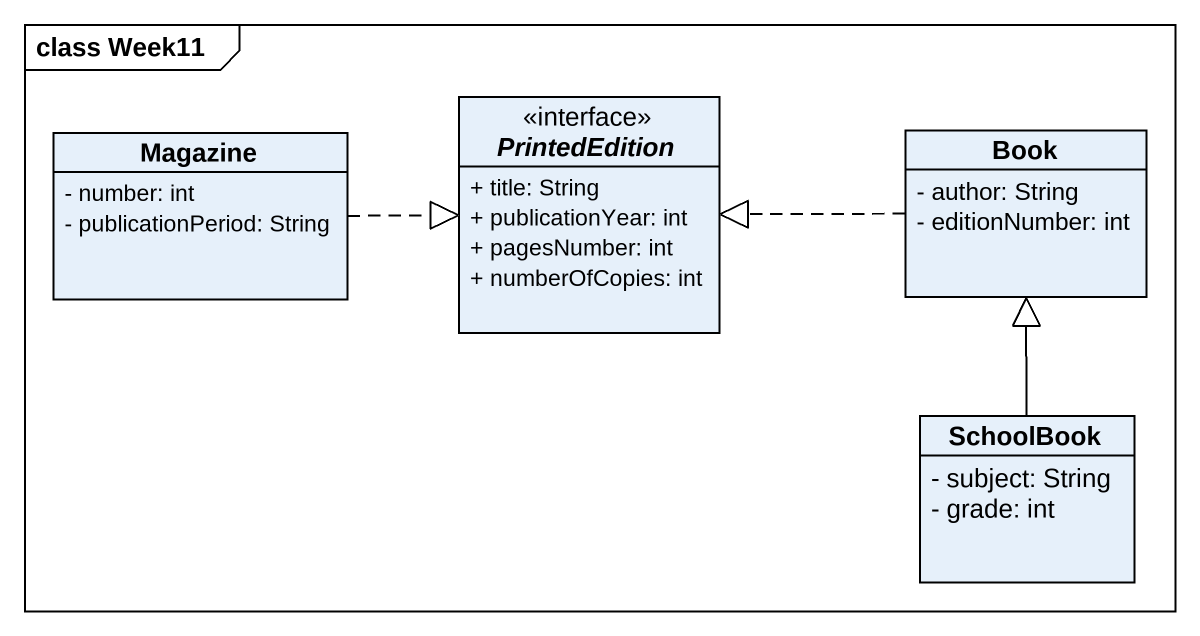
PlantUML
@startuml
mainframe class Week11
hide circle
hide empty members
skinparam classAttributeIconSize 0
class Magazine {
  - number: int
  - publicationPeriod: String
}
interface PrintedEdition {
  + title: String
  + publicationYear: int
  + pagesNumber: int
  + numberOfCopies: int
}
class Book {
  - author: String
  - editionNumber: int
}
class SchoolBook {
  - subject: String
  - grade: int
}
Magazine .right.|> PrintedEdition
Book .left.|> PrintedEdition
SchoolBook -up-|> Book
@enduml
